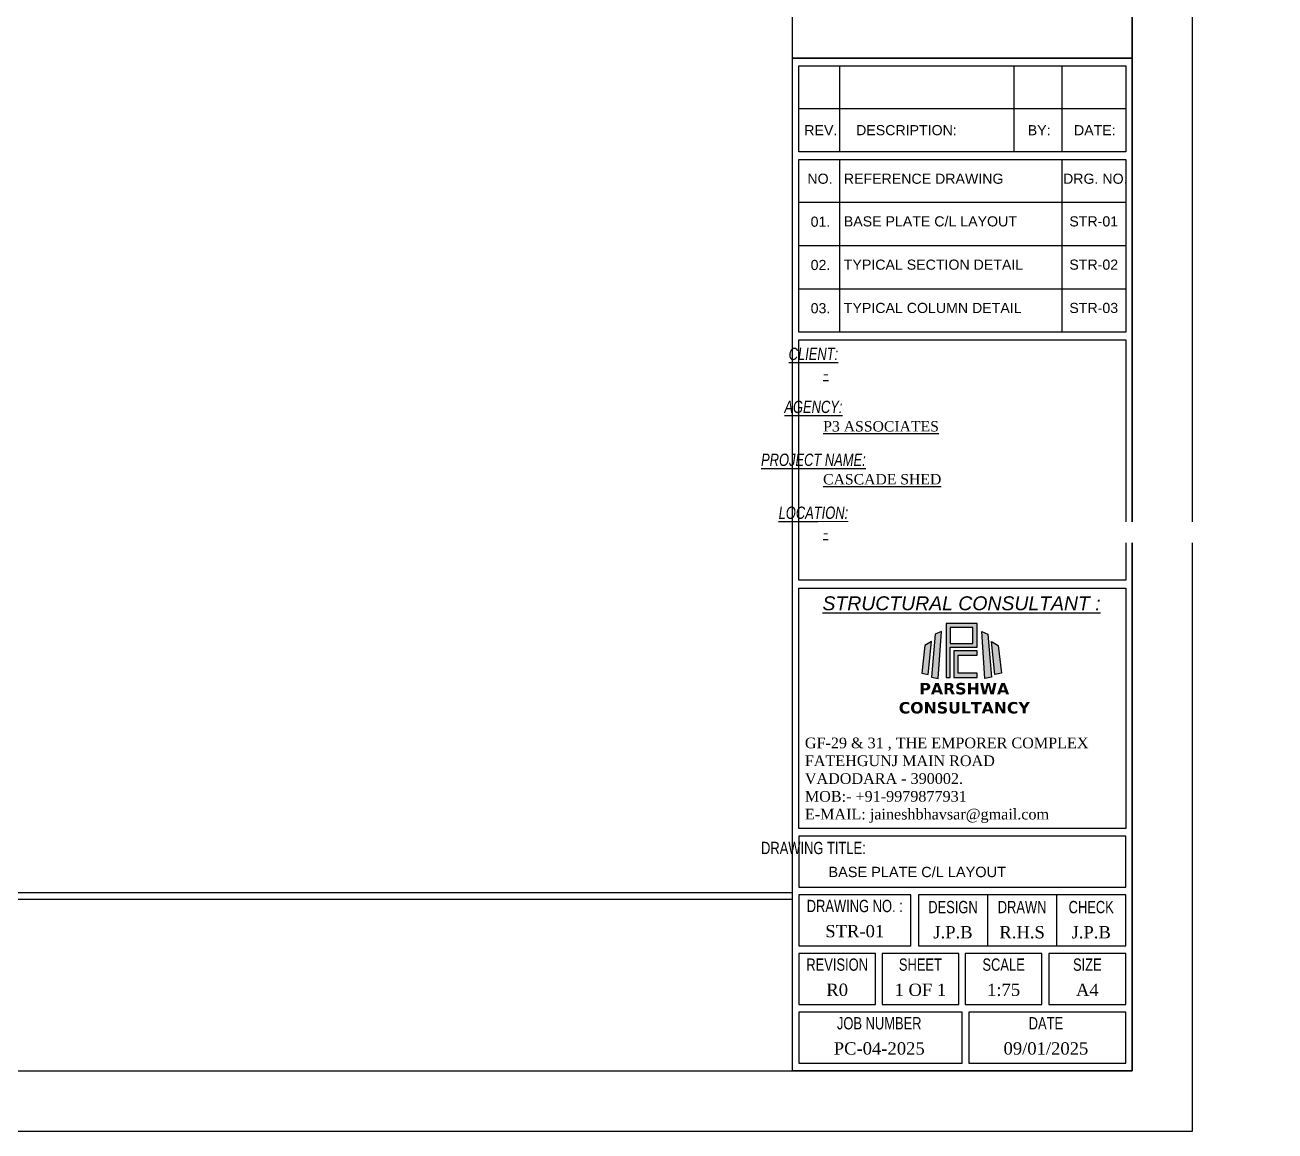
# Model space of a CAD drawing. Header units: millimetres. Extents: x 3470347 to 5996549, y -3470518 to 17149644.
# Drawn here: x 4602529 to 4629290, y 6601077 to 6624759 of the extents above; entities that cross this region are included whole.
import ezdxf

# ---------------------------------------------------------------- set-up
doc = ezdxf.new("R2010")
doc.units = ezdxf.units.MM
doc.header["$MEASUREMENT"] = 0
doc.layers.get('0').update_dxf_attribs({"linetype": 'CONTINUOUS', "lineweight": 25})
doc.layers.add('SHEET', color=7, linetype='CONTINUOUS', lineweight=15)
doc.layers.add('STR TEX', color=4, linetype='CONTINUOUS')
doc.styles.add('JAINIL', font='times.ttf')
doc.styles.get("Standard").update_dxf_attribs({"font": ''})
doc.styles.add('TEXT3', font='geniso.shx')
doc.styles.add('TEXT3 0.75NA', font='geniso.shx', dxfattribs={"width": 0.75})
doc.styles.get('Standard').set_extended_font_data('AR CENA')

# ---------------------------------------------------------------- blocks, each defined once
blk = doc.blocks.new('Q')
at = {"linetype": 'Continuous', "ltscale": 0.5}
h = blk.add_hatch(color=10, dxfattribs=at)
h.dxf.hatch_style = 1
h.paths.add_polyline_path([(7.87, 17.31), (7.27, 9.83), (8.41, 9.62), (8.96, 17.82)])
h.paths.add_polyline_path([(17.1, 17.31), (17.7, 9.83), (16.56, 9.62), (16.01, 17.82)])
h = blk.add_hatch(color=152, dxfattribs=at)
h.dxf.hatch_style = 1
h.paths.add_polyline_path([(9.79, 19.18), (9.79, 9.76), (10.5, 9.76), (10.5, 15.05), (15.19, 15.05), (15.19, 19.18)])
h.paths.add_polyline_path([(10.5, 18.5), (10.5, 15.72), (14.45, 15.72), (14.45, 18.5)], flags=16)
h = blk.add_hatch(color=152, dxfattribs=at)
h.dxf.hatch_style = 1
h.paths.add_polyline_path([(6.07, 15.37), (5.53, 10.52), (6.67, 10.29), (7.27, 16.02)])
h.paths.add_polyline_path([(18.9, 15.37), (19.44, 10.52), (18.3, 10.29), (17.7, 16.02)])
h = blk.add_hatch(color=152, dxfattribs=at)
h.dxf.hatch_style = 1
h.paths.add_polyline_path([(11.15, 14.43), (11.15, 9.76), (15.19, 9.76), (15.19, 10.52), (11.87, 10.52), (11.87, 13.69), (15.19, 13.69), (15.19, 14.43)])
at = {"color": 10, "linetype": 'Continuous'}
for points in [[(7.87, 17.31), (7.27, 9.83), (8.41, 9.62), (8.96, 17.82), (7.87, 17.31)], [(17.1, 17.31), (17.7, 9.83), (16.56, 9.62), (16.01, 17.82), (17.1, 17.31)]]:
    blk.add_lwpolyline(points, dxfattribs=at)
at = {"color": 152, "linetype": 'Continuous'}
for points in [[(9.79, 19.18), (9.79, 9.76), (10.5, 9.76), (10.5, 15.05), (15.19, 15.05), (15.19, 19.18), (9.79, 19.18)], [(10.5, 18.5), (10.5, 15.72), (14.45, 15.72), (14.45, 18.5), (10.5, 18.5)], [(6.07, 15.37), (5.53, 10.52), (6.67, 10.29), (7.27, 16.02), (6.07, 15.37)], [(18.9, 15.37), (19.44, 10.52), (18.3, 10.29), (17.7, 16.02), (18.9, 15.37)], [(11.15, 14.43), (11.15, 9.76), (15.19, 9.76), (15.19, 10.52), (11.87, 10.52), (11.87, 13.69), (15.19, 13.69), (15.19, 14.43), (11.15, 14.43)]]:
    blk.add_lwpolyline(points, dxfattribs=at)
at = {"linetype": 'Continuous', "insert": (1.32, 8.82), "char_height": 2, "attachment_point": 1}
blk.add_mtext_dynamic_manual_height_columns('\\pxqc;{\\fVerdana|b1|i0|c0|p34;\\C152;PARSHWA\\PCONSULTANCY }', width=23.282, gutter_width=1, heights=[6.3], dxfattribs=at)

msp = doc.modelspace()

# ---------------------------------------------------------------- linework, layer by layer
at = {"lineweight": 25}
for p, q in [((4619965.01, 6623881.59, 0), (4619965.01, 6622041.7, 0)), ((4623701.53, 6623881.59, 0), (4623701.53, 6622041.7, 0)), ((4624723.44, 6623881.59, 0), (4624723.44, 6622041.7, 0)), ((4619095.06, 6622968.53, 0), (4626094.42, 6622968.53, 0)), ((4619965.01, 6621876.22, 0), (4619965.01, 6618182.68, 0)), ((4624723.44, 6621876.22, 0), (4624723.44, 6618182.68, 0)), ((4619095.06, 6620963.17, 0), (4626094.42, 6620963.17, 0)), ((4619095.06, 6620036.34, 0), (4626094.42, 6620036.34, 0)), ((4619095.06, 6619109.51, 0), (4626094.42, 6619109.51, 0)), ((4561016.01, 6606185.79, 0), (4618957.06, 6606185.79, 0)), ((4623135.77, 6606132.95, 0), (4623135.77, 6605042.83, 0)), ((4624615.1, 6606132.95, 0), (4624615.1, 6605042.83, 0)), ((4561016.01, 6606042.93, 0), (4618957.06, 6606042.93, 0))]:
    msp.add_line(p, q, dxfattribs=at)
at = {"color": 192, "lineweight": 25, "elevation": 0}
msp.add_lwpolyline([(4559724.59, 6601077.16), (4627523.83, 6601077.16), (4627523.83, 6649016.07), (4559724.59, 6649016.07)], close=True, dxfattribs=at)
at = {"lineweight": 25, "elevation": 0}
for points in [[(4626232.41, 6624047.06), (4618957.06, 6624047.06), (4618957.06, 6647727.08), (4626232.41, 6647727.08)], [(4618957.06, 6624047.06), (4626232.41, 6624047.06), (4626232.41, 6602366.16), (4618957.06, 6602366.16)], [(4619095.06, 6623881.59), (4626094.42, 6623881.59), (4626094.42, 6622041.7), (4619095.06, 6622041.7)], [(4619095.06, 6621876.22), (4626094.42, 6621876.22), (4626094.42, 6618182.68), (4619095.06, 6618182.68)], [(4626094.42, 6612868.35), (4619095.06, 6612868.35), (4619095.06, 6618017.2), (4626094.42, 6618017.2)], [(4626094.42, 6607554.03), (4619095.06, 6607554.03), (4619095.06, 6612702.88), (4626094.42, 6612702.88)], [(4619095.06, 6606298.43), (4626094.42, 6606298.43), (4626094.42, 6607388.55), (4619095.06, 6607388.55)], [(4619095.06, 6605042.83), (4621490.97, 6605042.83), (4621490.97, 6606132.95), (4619095.06, 6606132.95)], [(4621656.45, 6605042.83), (4626094.42, 6605042.83), (4626094.42, 6606132.95), (4621656.45, 6606132.95)], [(4619095.06, 6603787.23), (4620738.43, 6603787.23), (4620738.43, 6604877.35), (4619095.06, 6604877.35)], [(4620876.43, 6603787.23), (4622519.8, 6603787.23), (4622519.8, 6604877.35), (4620876.43, 6604877.35)], [(4622657.8, 6603787.23), (4624301.18, 6603787.23), (4624301.18, 6604877.35), (4622657.8, 6604877.35)], [(4624451.04, 6603787.23), (4626094.42, 6603787.23), (4626094.42, 6604877.35), (4624451.04, 6604877.35)], [(4619095.06, 6602531.63), (4622594.74, 6602531.63), (4622594.74, 6603621.76), (4619095.06, 6603621.76)], [(4622732.73, 6602531.63), (4626094.42, 6602531.63), (4626094.42, 6603621.76), (4622732.73, 6603621.76)]]:
    msp.add_lwpolyline(points, close=True, dxfattribs=at)
at = {"layer": 'SHEET', "color": 220, "lineweight": 25, "elevation": 0}
msp.add_lwpolyline([(4561016.01, 6602366.16), (4626232.41, 6602366.16), (4626232.41, 6647727.08), (4561016.01, 6647727.08)], close=True, dxfattribs=at)

# ---------------------------------------------------------------- block references
at = {"lineweight": 25, "xscale": 122.6988642263914, "yscale": 122.6988642263914, "zscale": 122.6988642263914}
msp.add_blockref('Q', (4621047.4, 6609589.33, 0), dxfattribs=at)

# ---------------------------------------------------------------- texts
at = {"lineweight": 25, "attachment_point": 2}
for s, insert, char_height, style in [('\\pxql;{\\farial|b0|i1|c0|p0;\\L\\C1;CLIENT:}', (4619407.84, 6617847.75, 0), 263.687, 'TEXT3 0.75NA'), ('\\pxql;{\\farial|b0|i1|c0|p0;\\L\\C1;AGENCY:}', (4619407.84, 6616714.45, 0), 263.687, 'TEXT3 0.75NA'), ('\\pxql;{\\farial|b0|i1|c0|p0;\\L\\C1;PROJECT NAME:}', (4619407.84, 6615581.16, 0), 263.687, 'TEXT3 0.75NA'), ('\\pxql;{\\farial|b0|i1|c0|p0;\\L\\C1;LOCATION:}', (4619407.84, 6614447.86, 0), 263.687, 'TEXT3 0.75NA'), ('\\pxqc;{\\farial|b0|i1|c0|p0;\\L\\W1;\\C1;STRUCTURAL CONSULTANT : }', (4622579.33, 6612525.68, 0), 297.3795, 'TEXT3 0.75NA'), ('\\pxql;{\\farial|b0|i0|c0|p0;\\C1;DRAWING TITLE:}', (4619407.84, 6607269.25, 0), 263.687, 'TEXT3 0.75NA'), ('\\pxqc;{\\farial|b0|i0|c0|p0;\\C1;DRAWING NO. :}', (4620293.01, 6606027.06, 0), 263.687, 'TEXT3 0.75NA'), ('\\pxqc;{\\farial|b0|i0|c0|p0;\\C1;DESIGN}', (4622396.11, 6606004.19, 0), 263.687, 'TEXT3 0.75NA'), ('\\pxqc;{\\farial|b0|i0|c0|p0;\\C1;DRAWN}', (4623875.43, 6606004.19, 0), 263.687, 'TEXT3 0.75NA'), ('\\pxqc;{\\farial|b0|i0|c0|p0;\\C1;CHECK}', (4625354.76, 6606004.19, 0), 263.687, 'TEXT3 0.75NA'), ('\\pxqc;{\\C22;STR-01}', (4620293.01, 6605488.35, 0), 263.687, 'JAINIL'), ('\\pxqc;{\\C22;J.P.B}', (4622396.11, 6605465.49, 0), 263.687, 'JAINIL'), ('\\pxqc;{\\C22;R.H.S}', (4623875.43, 6605465.49, 0), 263.687, 'JAINIL'), ('\\pxqc;{\\C22;J.P.B}', (4625354.76, 6605465.49, 0), 263.687, 'JAINIL'), ('\\pxqc;{\\farial|b0|i0|c0|p0;\\C1;REVISION}', (4619916.74, 6604771.46, 0), 263.687, 'TEXT3 0.75NA'), ('\\pxqc;{\\farial|b0|i0|c0|p0;\\C1;SHEET}', (4621698.12, 6604771.46, 0), 263.687, 'TEXT3 0.75NA'), ('\\pxqc;{\\farial|b0|i0|c0|p0;\\C1;SCALE}', (4623479.49, 6604771.46, 0), 263.687, 'TEXT3 0.75NA'), ('\\pxqc;{\\farial|b0|i0|c0|p0;\\C1;SIZE}', (4625272.73, 6604771.46, 0), 263.687, 'TEXT3 0.75NA'), ('\\pxqc;{\\C22;R0}', (4619916.74, 6604232.75, 0), 263.687, 'JAINIL'), ('\\pxqc;{\\C22;1 OF 1}', (4621698.12, 6604232.75, 0), 263.687, 'JAINIL'), ('\\pxqc;{\\C22;1:75}', (4623479.49, 6604232.75, 0), 263.687, 'JAINIL'), ('\\pxqc;{\\C22;A4}', (4625272.73, 6604232.75, 0), 263.687, 'JAINIL'), ('\\pxqc;{\\farial|b0|i0|c0|p0;\\C1;JOB NUMBER}', (4620816.94, 6603515.86, 0), 263.687, 'TEXT3 0.75NA'), ('\\pxqc;{\\farial|b0|i0|c0|p0;\\C1;DATE}', (4624385.62, 6603515.86, 0), 263.687, 'TEXT3 0.75NA'), ('\\pxqc;{\\C22;PC-04-2025}', (4620816.94, 6602977.15, 0), 263.687, 'JAINIL'), ('\\pxqc;{\\fTimes New Roman|b0|i0|c0|p18;\\C22;09/01/2025}', (4624385.62, 6602977.15, 0), 263.687, 'JAINIL')]:
    msp.add_mtext(s, dxfattribs=dict(at, insert=insert, char_height=char_height, style=style))
at = {"lineweight": 25, "attachment_point": 1, "style": 'TEXT3'}
for s, insert, char_height, width in [('{\\ftimes new roman|b0|i0|c0|p0;\\L-}', (4619618.3, 6617411.1, 0), 222.5378, 60811.1409), ('{\\ftimes new roman|b0|i0|c0|p0;\\LP3 ASSOCIATES}', (4619618.3, 6616277.81, 0), 222.5378, 60811.1409), ('{\\ftimes new roman|b0|i0|c0|p0;\\LCASCADE SHED}', (4619615.28, 6615144.37, 0), 222.5378, 60811.1409), ('{\\ftimes new roman|b0|i0|c0|p0;GF-29 & 31 , THE EMPORER COMPLEX\\PFATEHGUNJ MAIN ROAD\\PVADODARA - 390002.\\PMOB:- +91-9979877931\\PE-MAIL: jaineshbhavsar@gmail.com}', (4619224.89, 6609500.9, 0), 228.6339, 62476.98), ('\\pxql;{\\farial|b0|i0|c0|p0;\\C22;BASE PLATE C/L LAYOUT', (4619729.24, 6606735.08, 0), 222.5378, 4193.3126)]:
    msp.add_mtext(s, dxfattribs=dict(at, insert=insert, char_height=char_height, width=width))
at = {"layer": 'STR TEX', "color": 6, "lineweight": 25, "char_height": 217.0041, "attachment_point": 4, "style": 'JAINIL'}
for s, insert in [('\\pxql;{\\farial|b0|i0|c0|p0;\\C31;REV.}', (4619212.96, 6622506.09, 0)), ('\\pxql;{\\farial|b0|i0|c0|p0;\\C31;DESCRIPTION:}', (4620321.65, 6622506.09, 0)), ('\\pxql;{\\farial|b0|i0|c0|p0;\\C31;BY:}', (4623996.01, 6622506.09, 0)), ('\\pxql;{\\farial|b0|i0|c0|p0;\\C31;DATE:}', (4624986.48, 6622506.09, 0)), ('\\pxql;{\\farial|b0|i0|c0|p0;\\C31;NO.}', (4619278.69, 6621466.05, 0)), ('\\pxql;{\\farial|b0|i0|c0|p0;\\C31;REFERENCE DRAWING}', (4620058.72, 6621466.05, 0)), ('\\pxql;{\\farial|b0|i0|c0|p0;\\C31;DRG. NO.}', (4624752.48, 6621466.05, 0)), ('\\pxql;{\\farial|b0|i0|c0|p0;\\C22;01.}', (4619348.53, 6620546.11, 0)), ('\\pxql;{\\farial|b0|i0|c0|p0;\\C22;BASE PLATE C/L LAYOUT}', (4620058.72, 6620553, 0)), ('\\pxql;{\\farial|b0|i0|c0|p0;\\C22;STR-01}', (4624887.15, 6620553, 0)), ('\\pxql;{\\farial|b0|i0|c0|p0;\\C22;02.}', (4619348.53, 6619619.28, 0)), ('\\pxql;{\\farial|b0|i0|c0|p0;\\C22;TYPICAL SECTION DETAIL}', (4620058.72, 6619626.17, 0)), ('\\pxql;{\\farial|b0|i0|c0|p0;\\C22;STR-02}', (4624887.15, 6619626.17, 0)), ('\\pxql;{\\farial|b0|i0|c0|p0;\\C22;03.}', (4619348.53, 6618692.45, 0)), ('\\pxql;{\\farial|b0|i0|c0|p0;\\C22;TYPICAL COLUMN DETAIL}', (4620058.72, 6618699.34, 0)), ('\\pxql;{\\farial|b0|i0|c0|p0;\\C22;STR-03}', (4624887.15, 6618699.34, 0))]:
    msp.add_mtext(s, dxfattribs=dict(at, insert=insert))

# ---------------------------------------------------------------- next in the draw order: texts
at = {"lineweight": 25, "insert": (4619614.96, 6614007.88, 0), "char_height": 222.5378, "width": 60811.1409, "attachment_point": 1, "style": 'TEXT3', "bg_fill": 2}
msp.add_mtext('{\\ftimes new roman|b0|i0|c0|p0;\\L-}', dxfattribs=at)

doc.saveas('drawing.dxf')
